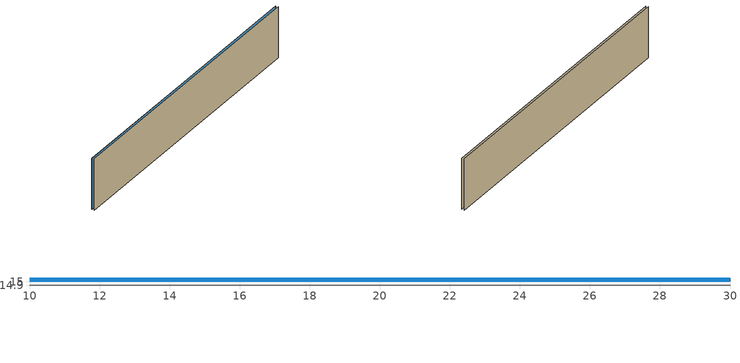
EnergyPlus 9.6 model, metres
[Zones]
Mid Space
 wall outside (Construction 0): 10,15.05 30,15.05 z0:3
 window (Window Construction): 10.01,15.05 29.99,15.05 z0.01:2.99
Interior Space
 wall to Mid Space (Construction 0): 10,14.9 30,14.9 z0:3
[Building]
BUILDING #1: North Axis {deg}=0; Terrain=Suburbs; Loads Convergence Tolerance Value {W}=0.04; Temperature Convergence Tolerance Value {deltaC}=0.25; Solar Distribution=FullInteriorAndExterior; Maximum Number of Warmup Days=25; Minimum Number of Warmup Days=6
[Material]
Concrete: Roughness=Rough; Thickness {m}=0.2; Conductivity {W/m-K}=0.816; Density {kg/m3}=1700; Specific Heat {J/kg-K}=800; Thermal Absorptance=0.9; Solar Absorptance=0.08; Visible Absorptance=0.7
[WindowMaterial:Glazing]
Window Material: Optical Data Type=SpectralAverage; Solar Transmittance at Normal incidence=0.82; Front side reflectance,=0.1; back side reflectance=0.1; Visible Transmittance=0.7; Front visible reflectance=0.1; Back visible reflectance=0.1
[Construction]
Construction 0: Concrete
Window Construction: Window Material
[Zone] Type=1; Multiplier=1; Ceiling Height {m}=3
Name | Volume {m3} | Floor Area {m2}
Interior Space | 600 | 200
Mid Space | 3 | 0.5
[ZoneInfiltration:DesignFlowRate]
Infiltrate_Cavity_0: Zone or ZoneList=Interior Space; Schedule=AlwaysOn; Design Flow Rate Calculation Method=AirChanges/Hour; Design Flow Rate {m3/s}=0; Flow per Zone Floor Area {m3/s-m2}=0; Flow per Exterior Surface Area {m3/s-m2}=0; Air Changes per Hour {1/hr}=0; Constant Term Coefficient=1; Temperature Term Coefficient=0; Velocity Term Coefficient=0; Velocity Squared Term Coefficient=0
[Schedule:Constant]
AlwaysOn: Hourly Value=1
